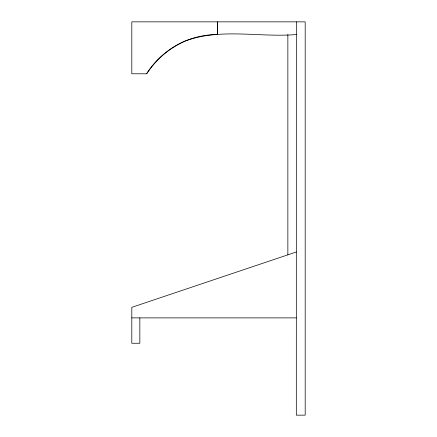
<?xml version="1.0" encoding="UTF-8"?>
<svg xmlns="http://www.w3.org/2000/svg" width="437" height="437" viewBox="0 0 437 437"><rect width="100%" height="100%" fill="white"/><g stroke="black" fill="none" stroke-linecap="round" stroke-linejoin="round"><path stroke-width="0.66" d="M296.335 21.85L296.313 415.15L305.195 415.15L305.195 21.85L131.805 21.85L131.805 73.782L146.652 73.782C155.976 59.579 169.114 48.327 184.572 41.286C220.155 27.657 259.36 37.686 296.335 34.539M296.313 251.996L131.805 307.331L131.805 343.258L139.84 343.258L139.84 317.885M131.805 317.885L296.313 317.885M287.857 34.539L287.857 254.837M217.484 34.539L217.484 21.85L217.468 34.539A83.554 83.554 0 0 0 146.652 73.782"/></g></svg>
